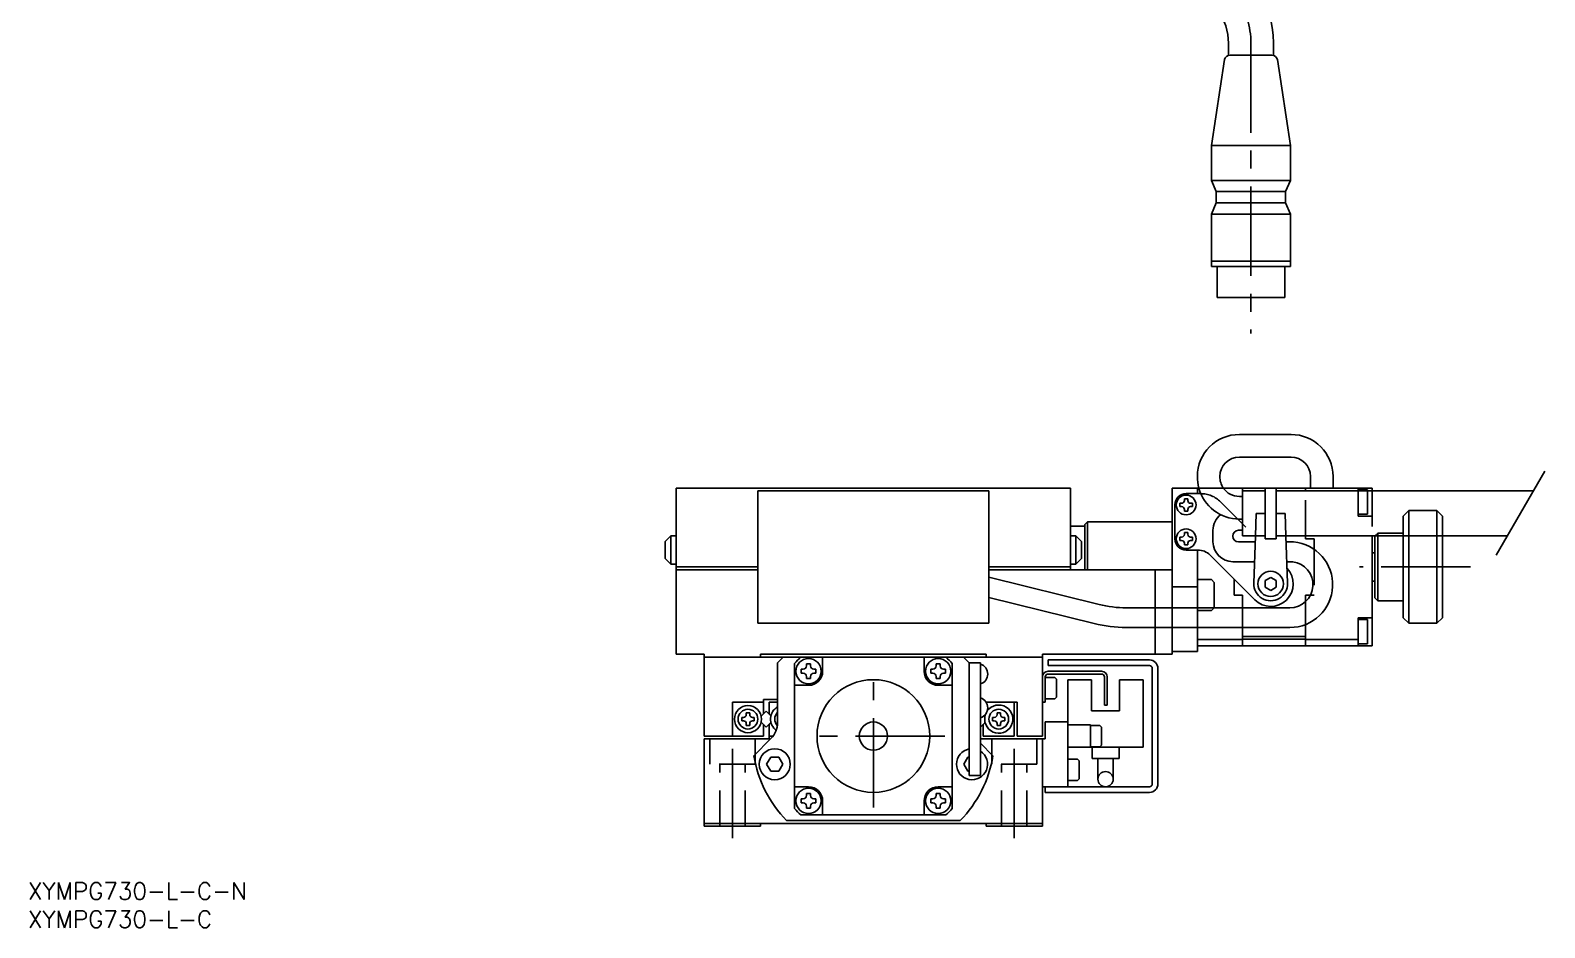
# Model space of a CAD drawing. Extents: x -2 to 404, y -8 to 435.
# Drawn here: x 0.4 to 269.1, y -8 to 151.2 of the extents above; entities that cross this region are included whole.
import ezdxf

# ---------------------------------------------------------------- set-up
doc = ezdxf.new("R2010")
doc.units = 0
doc.header["$LTSCALE"] = 0.5
doc.linetypes.add('CENTER', pattern=[50.8, 31.75, -6.35, 6.35, -6.35])
doc.linetypes.add('DASHED', pattern=[19.05, 12.7, -6.35])
for name, color, linetype in [('MSM_CENTER', 1, 'CENTER'), ('MSM_CONTINUOUS', 7, 'CONTINUOUS'), ('MSM_DASHED', 4, 'DASHED'), ('MSM_NARROW', 5, 'CONTINUOUS'), ('MSM_PART_NUMBER', 7, 'CONTINUOUS')]:
    doc.layers.add(name, color=color, linetype=linetype)
doc.styles.get("Standard").update_dxf_attribs({"font": 'txt.shx', "height": 3, "bigfont": 'bigfont.shx'})

# ---------------------------------------------------------------- blocks, each defined once
blk = doc.blocks.new('*U2')
at = {"layer": 'MSM_PART_NUMBER'}
blk.add_text('XYMPG730-L-C-N', height=3, dxfattribs=at).set_placement((0, -3))
blk = doc.blocks.new('*U3')
at = {"layer": 'MSM_PART_NUMBER'}
blk.add_text('XYMPG730-L-C', height=3, dxfattribs=at).set_placement((0, -8))

msp = doc.modelspace()

# ---------------------------------------------------------------- linework, layer by layer
at = {"layer": 'MSM_CENTER'}
for p, q in [((216.987254, 148.909009), (216.987254, 97.394674)), ((255.971793, 55.999998), (236.256, 55.999998)), ((149.989155, 13.30856), (149.989155, 38.691439)), ((124.989155, 7.855404), (124.989155, 27.425427)), ((174.989155, 7.855405), (174.989155, 27.97681)), ((162.680594, 25.999999), (137.297715, 25.999999))]:
    msp.add_line(p, q, dxfattribs=at)
msp.add_arc((202.987254, 148.909009), 14, 0, 70.412367, dxfattribs=at)
at = {"layer": 'MSM_CONTINUOUS'}
for p, q in [((212.987254, 148.909009), (212.987254, 146.729073)), ((220.987254, 148.909009), (220.987254, 146.729073)), ((212.302923, 146.005368), (209.987255, 130.771421)), ((220.699337, 146.771421), (213.275171, 146.771421)), ((223.987254, 130.771421), (221.671584, 146.005368)), ((223.987254, 130.771421), (209.987255, 130.771421)), ((209.987255, 124.578422), (209.987255, 130.771421)), ((223.987254, 124.578422), (223.987254, 130.771421)), ((210.837254, 122.578422), (209.987255, 124.578422)), ((209.987255, 124.578422), (223.987254, 124.578422)), ((223.137254, 122.578422), (223.987254, 124.578422)), ((210.837254, 120.578422), (210.837254, 122.578422)), ((223.137254, 122.578422), (210.837254, 122.578422)), ((223.137254, 122.578422), (223.137254, 120.578422)), ((209.987255, 118.578422), (210.837254, 120.578422)), ((209.987255, 118.578422), (223.987254, 118.578422)), ((209.987255, 109.27142), (209.987255, 118.578422)), ((223.137254, 120.578422), (210.837254, 120.578422)), ((223.987254, 118.578422), (223.137254, 120.578422)), ((223.987254, 118.578422), (223.987254, 109.27142)), ((209.987255, 110.271422), (223.987254, 110.271422)), ((223.987254, 109.27142), (209.987255, 109.27142)), ((210.987256, 109.27142), (210.987256, 103.771419)), ((222.987254, 103.771419), (222.987254, 109.27142)), ((210.987256, 103.771419), (222.987254, 103.771419)), ((214.928213, 79.5), (224.099973, 79.5)), ((214.928213, 75.5), (224.099973, 75.5)), ((114.989155, 69.999997), (184.989154, 69.999997)), ((114.989155, 69.999997), (114.989155, 40.499999)), ((184.989154, 69.999997), (184.989154, 55.499997)), ((202.989155, 69.999998), (207.737942, 69.999998)), ((202.989155, 69.999998), (202.989155, 48.75)), ((207.489155, 69.999998), (207.489155, 68.999998)), ((212.082162, 69.999998), (238.489155, 69.999998)), ((215.489155, 61.499997), (215.489155, 69.999998)), ((219.489155, 69.999997), (219.489155, 60.999997)), ((221.489155, 69.999997), (221.489155, 60.999997)), ((226.689155, 69.499997), (226.689155, 69.999998)), ((227.549973, 72.05), (227.549973, 69.999998)), ((231.549973, 69.999998), (231.549973, 72.05)), ((235.989155, 69.999998), (235.989155, 69.499997)), ((238.489155, 69.999998), (238.489155, 69.499997)), ((129.489154, 45.999999), (129.489154, 69.499997)), ((129.489154, 69.499997), (170.489154, 69.499997)), ((170.489154, 45.999999), (170.489154, 69.499997)), ((204.389155, 67.299999), (204.689154, 67.299999)), ((204.389155, 67.299999), (204.389155, 66.699998)), ((205.189154, 68.099998), (205.189154, 67.799999)), ((205.189154, 68.099998), (205.789155, 68.099998)), ((208.07494, 68.999998), (205.489155, 68.999998)), ((205.789155, 68.099998), (205.789155, 67.799999)), ((206.589154, 67.299999), (206.289155, 67.299999)), ((206.589154, 66.699998), (206.589154, 67.299999)), ((214.928213, 68.499997), (215.489155, 68.499997)), ((215.489155, 69.499997), (219.489155, 69.499997)), ((221.489155, 69.499997), (267.097167, 69.499997)), ((237.689155, 69.649998), (235.989155, 69.649998)), ((237.689155, 69.649998), (237.689155, 69.499997)), ((203.489155, 66.999998), (203.489155, 60.999998)), ((204.389155, 66.699998), (204.689154, 66.699998)), ((205.189154, 65.899999), (205.189154, 66.199998)), ((205.189154, 65.899999), (205.789155, 65.899999)), ((205.789155, 65.899999), (205.789155, 66.199998)), ((206.589154, 66.699998), (206.289155, 66.699998)), ((214.928213, 64.499997), (215.489155, 64.499997)), ((184.989154, 63.249997), (187.489153, 63.249997)), ((187.489153, 63.499996), (187.989153, 63.999996)), ((187.489153, 63.499996), (187.489153, 55.499997)), ((187.989153, 63.999996), (202.989155, 63.999996)), ((187.989153, 63.999996), (187.989153, 55.499997)), ((205.189154, 62.099998), (205.189154, 61.799999)), ((205.189154, 62.099998), (205.789155, 62.099998)), ((205.789155, 62.099998), (205.789155, 61.799999)), ((210.253236, 60.434999), (210.253236, 62.499997)), ((214.785735, 62.499997), (215.489155, 62.499997)), ((113.029154, 60.499997), (114.029154, 61.499997)), ((113.029154, 57.499997), (113.029154, 60.499997)), ((114.029154, 56.499997), (114.029154, 61.499997)), ((114.029154, 61.499997), (114.989155, 61.499997)), ((185.931418, 61.499997), (184.971417, 61.499997)), ((185.931418, 56.499997), (185.931418, 61.499997)), ((186.931418, 60.499997), (185.931418, 61.499997)), ((186.931418, 57.499997), (186.931418, 60.499997)), ((204.389155, 61.299999), (204.689154, 61.299999)), ((204.389155, 61.299999), (204.389155, 60.699998)), ((204.389155, 60.699998), (204.689154, 60.699998)), ((205.189154, 59.899999), (205.189154, 60.199998)), ((205.189154, 59.899999), (205.789155, 59.899999)), ((205.789155, 59.899999), (205.789155, 60.199998)), ((206.589154, 61.299999), (206.289155, 61.299999)), ((206.589154, 60.699998), (206.289155, 60.699998)), ((206.589154, 60.699998), (206.589154, 61.299999)), ((214.785735, 60.434999), (217.746962, 60.434999)), ((215.489155, 61.499997), (219.489155, 61.499997)), ((217.490982, 53.104695), (217.784153, 61.499997)), ((217.646009, 61.499997), (217.779491, 61.366515)), ((221.489155, 60.999997), (219.489155, 60.999997)), ((221.489155, 61.499997), (262.478365, 61.499997)), ((223.194157, 61.499997), (223.487327, 53.104695)), ((223.231347, 60.434999), (224.543333, 60.434999)), ((226.689155, 60.999998), (226.689155, 61.499997)), ((228.189155, 60.999998), (226.689155, 60.999998)), ((228.189155, 60.999998), (228.189155, 59.127093)), ((238.489155, 61.499997), (238.489155, 41.999998)), ((238.989148, 50.499999), (238.989148, 61.499998)), ((239.489148, 61.499997), (239.489148, 49.999997)), ((243.989148, 61.499997), (243.989148, 46.999988)), ((244.989148, 45.999986), (244.989148, 61.499997)), ((249.989148, 61.499997), (249.989148, 45.999975)), ((250.989148, 46.999974), (250.989148, 61.499997)), ((113.029154, 57.499997), (114.029154, 56.499997)), ((114.029154, 56.499997), (114.989155, 56.499997)), ((185.931418, 56.499997), (184.971417, 56.499997)), ((186.931418, 57.499997), (185.931418, 56.499997)), ((207.589659, 58.999998), (205.489155, 58.999998)), ((207.489155, 58.999998), (207.489155, 48.75)), ((209.710979, 58.121318), (217.660727, 50.17157)), ((213.753236, 56.934999), (217.624739, 56.934999)), ((223.35357, 56.934999), (224.405915, 56.934999)), ((238.489155, 58.499998), (238.989148, 58.499998)), ((114.989155, 55.999997), (129.489154, 55.999997)), ((114.989155, 55.499997), (129.489154, 55.499997)), ((170.489154, 55.999997), (184.989154, 55.999997)), ((170.489154, 55.499997), (202.989155, 55.499997)), ((190.037856, 49.342986), (170.489154, 54.212303)), ((199.989155, 55.499997), (199.989155, 48.75)), ((209.989155, 53.75), (207.489155, 53.75)), ((210.489155, 53.25), (209.989155, 53.75)), ((213.989155, 53.843143), (213.989155, 50.999998)), ((220.489154, 54.154697), (219.489154, 53.577347)), ((221.489154, 53.577347), (220.489154, 54.154697)), ((202.989155, 52.499999), (207.489155, 52.499999)), ((210.489155, 48.75), (210.489155, 53.25)), ((219.489154, 53.577347), (219.489154, 52.422646)), ((219.489154, 52.422646), (220.489154, 51.845296)), ((220.489154, 51.845296), (221.489154, 52.422646)), ((221.489154, 52.422646), (221.489154, 53.577347)), ((238.489155, 53.499998), (238.989148, 53.499998)), ((189.191902, 45.946758), (170.489154, 50.605359)), ((194.87188, 48.75), (223.879742, 48.75)), ((215.489155, 50.999998), (213.989155, 50.999998)), ((215.489155, 50.999998), (215.489155, 48.75)), ((226.689155, 49.860335), (226.689155, 50.999998)), ((227.544418, 50.999998), (226.689155, 50.999998)), ((238.989148, 50.499999), (239.489148, 49.999997)), ((243.989148, 49.999988), (239.489148, 49.999997)), ((129.489154, 45.999999), (170.489154, 45.999999)), ((226.689155, 41.999998), (226.689155, 45.786802)), ((235.989155, 41.999998), (235.989155, 46.999998)), ((235.989155, 46.999998), (238.489155, 46.999998)), ((237.689155, 46.649998), (235.989155, 46.649998)), ((237.689155, 42.349998), (237.689155, 46.649998)), ((243.989148, 46.999988), (244.989148, 45.999986)), ((249.989148, 45.999975), (244.989148, 45.999986)), ((249.989148, 45.999975), (250.989148, 46.999974)), ((194.87188, 45.25), (223.882265, 45.25)), ((199.989155, 45.25), (199.989155, 40.499999)), ((202.989155, 45.25), (202.989155, 40.499999)), ((207.489155, 45.25), (207.489155, 40.999998)), ((215.489155, 43.154765), (207.489155, 43.154765)), ((215.489155, 45.25), (215.489155, 41.999998)), ((226.689155, 43.649998), (215.489155, 43.649998)), ((226.689155, 43.199998), (215.489155, 43.199998)), ((235.989155, 43.154765), (226.689155, 43.154765)), ((114.989155, 40.499999), (119.989155, 40.499999)), ((119.989155, 40.499999), (119.989155, 25.999997)), ((129.989155, 40.499999), (129.989155, 39.999999)), ((129.989155, 40.499999), (169.989155, 40.499999)), ((169.989155, 40.499999), (169.989155, 39.999999)), ((179.989155, 40.499999), (202.989155, 40.499999)), ((179.989155, 40.499999), (179.989155, 25.999997)), ((202.989155, 40.999998), (207.489155, 40.999998)), ((207.489155, 41.999998), (238.489155, 41.999998)), ((237.689155, 42.349998), (235.989155, 42.349998)), ((119.989155, 39.999999), (179.989155, 39.999999)), ((132.989155, 38.999999), (133.989155, 39.999999)), ((132.989155, 28.370057), (132.989155, 38.999999)), ((135.989155, 38.845232), (135.989155, 13.154767)), ((137.191156, 37.854), (137.545155, 37.854)), ((137.191156, 37.854), (137.191156, 37.145999)), ((138.135155, 38.797999), (138.135155, 38.444)), ((138.135155, 38.797999), (138.843156, 38.797999)), ((138.843156, 38.797999), (138.843156, 38.444)), ((139.787155, 37.854), (139.433156, 37.854)), ((139.787155, 37.145999), (139.787155, 37.854)), ((140.989155, 39.999999), (140.989155, 37.499999)), ((158.989155, 39.999999), (158.989155, 37.499999)), ((160.191156, 37.854), (160.545155, 37.854)), ((160.191156, 37.854), (160.191156, 37.145999)), ((161.135155, 38.797999), (161.135155, 38.444)), ((161.135155, 38.797999), (161.843156, 38.797999)), ((161.843156, 38.797999), (161.843156, 38.444)), ((162.787155, 37.854), (162.433156, 37.854)), ((162.787155, 37.145999), (162.787155, 37.854)), ((163.989155, 13.154767), (163.989155, 38.845232)), ((166.989155, 38.999999), (165.989155, 39.999999)), ((166.989155, 38.999999), (168.989156, 38.999999)), ((166.989155, 18.999999), (166.989155, 38.999999)), ((168.989156, 38.999999), (168.989156, 18.999999)), ((180.989155, 39.499998), (198.989155, 39.499998)), ((180.989155, 39.499998), (180.989155, 38.499998)), ((180.989155, 38.499998), (198.989155, 38.499998)), ((199.489155, 17.5), (199.489155, 37.999998)), ((200.489155, 17.5), (200.489155, 37.999998)), ((138.489155, 34.999999), (135.989155, 34.999999)), ((137.191156, 37.145999), (137.545155, 37.145999)), ((138.135155, 36.202), (138.135155, 36.555999)), ((138.135155, 36.202), (138.843156, 36.202)), ((138.843156, 36.202), (138.843156, 36.555999)), ((139.787155, 37.145999), (139.433156, 37.145999)), ((160.191156, 37.145999), (160.545155, 37.145999)), ((161.135155, 36.202), (161.135155, 36.555999)), ((161.135155, 36.202), (161.843156, 36.202)), ((161.489155, 34.999999), (163.989155, 34.999999)), ((161.843156, 36.202), (161.843156, 36.555999)), ((162.787155, 37.145999), (162.433156, 37.145999)), ((180.489155, 36.499999), (180.489155, 31.999997)), ((180.489155, 36.399997), (182.189155, 36.399997)), ((180.989155, 37.499999), (190.489155, 37.499999)), ((180.989155, 36.999999), (190.489155, 36.999999)), ((182.489155, 36.099997), (182.189155, 36.399997)), ((182.489155, 32.899997), (182.489155, 36.099997)), ((188.689155, 35.999998), (184.489155, 35.999998)), ((184.489155, 35.999998), (184.489155, 17)), ((188.689155, 35.999998), (188.689155, 30.499998)), ((190.989155, 36.499999), (190.989155, 31.499999)), ((191.489155, 36.499999), (191.489155, 31.499999)), ((193.689155, 35.999998), (193.689155, 30.499998)), ((197.889155, 35.999998), (193.689155, 35.999998)), ((197.889155, 35.999998), (197.889155, 23.999998)), ((132.989155, 32.5), (130.489154, 32.5)), ((130.489154, 29.914213), (130.489154, 32.5)), ((180.489155, 32.599997), (182.189155, 32.599997)), ((182.489155, 32.899997), (182.189155, 32.599997)), ((124.989155, 32), (124.989155, 25.999997)), ((124.989155, 32), (130.489154, 32)), ((127.439151, 30.1), (127.439151, 29.800001)), ((128.039152, 30.1), (127.439151, 30.1)), ((128.039152, 30.1), (128.039152, 29.800001)), ((130.989158, 30.414216), (130.087199, 29.512259)), ((130.989152, 30.414216), (131.810475, 29.592895)), ((131.489154, 32), (131.489154, 29.914215)), ((131.489154, 32), (132.989155, 32)), ((175.489156, 32), (169.991357, 32)), ((171.939157, 30.1), (171.939157, 29.800001)), ((171.939157, 30.1), (172.539158, 30.1)), ((172.539158, 30.1), (172.539158, 29.800001)), ((174.989155, 32), (174.989155, 25.999997)), ((175.489156, 32), (175.489156, 25.999997)), ((179.989155, 31.999997), (180.489155, 31.999997)), ((193.689155, 30.499998), (188.689155, 30.499998)), ((190.989155, 31.499999), (191.489155, 31.499999)), ((126.639152, 29.300001), (126.939151, 29.300001)), ((126.639152, 29.300001), (126.639152, 28.7)), ((126.639152, 28.7), (126.939151, 28.7)), ((127.439151, 27.900001), (127.439151, 28.2)), ((127.439151, 27.900001), (128.039152, 27.900001)), ((128.039152, 27.900001), (128.039152, 28.2)), ((128.839151, 29.300001), (128.539152, 29.300001)), ((128.839151, 28.7), (128.539152, 28.7)), ((128.839151, 29.300001), (128.839151, 28.7)), ((130.989155, 27.585789), (130.0872, 28.487745)), ((130.489154, 25.999997), (130.489154, 28.085791)), ((130.989155, 27.585789), (131.810474, 28.407109)), ((131.489154, 28.085788), (131.489154, 25.499999)), ((169.810479, 28.407111), (168.989154, 27.585789)), ((169.489156, 25.999997), (169.489156, 28.085789)), ((171.139158, 29.300001), (171.439157, 29.300001)), ((171.139158, 29.300001), (171.139158, 28.7)), ((171.139158, 28.7), (171.439157, 28.7)), ((171.939157, 27.900001), (171.939157, 28.2)), ((172.539158, 27.900001), (171.939157, 27.900001)), ((172.539158, 27.900001), (172.539158, 28.2)), ((173.339157, 29.300001), (173.039158, 29.300001)), ((173.339157, 28.7), (173.039158, 28.7)), ((173.339157, 29.300001), (173.339157, 28.7)), ((180.489155, 28.499999), (184.489155, 28.499999)), ((180.489155, 25.499999), (180.489155, 28.499999)), ((188.489155, 27.999998), (184.489155, 27.999998)), ((188.489155, 23.999998), (188.489155, 27.999998)), ((190.189155, 27.899998), (188.489155, 27.899998)), ((190.489155, 27.599998), (190.189155, 27.899998)), ((190.489155, 27.599998), (190.489155, 24.399998)), ((119.989155, 25.999997), (130.489154, 25.999997)), ((119.989155, 25.499999), (119.989155, 10)), ((131.489154, 25.499999), (119.989155, 25.499999)), ((131.817582, 25.54163), (128.775951, 22.499999)), ((131.489154, 25.999997), (132.211392, 25.999997)), ((180.489155, 25.499999), (168.989156, 25.499999)), ((168.989156, 24.713202), (171.202358, 22.499999)), ((169.489156, 25.999997), (174.989155, 25.999997)), ((175.489156, 25.999997), (179.989155, 25.999997)), ((179.989155, 10), (179.989155, 25.499999)), ((190.489155, 24.399998), (190.189155, 24.099998)), ((131.767467, 22.249999), (131.045778, 20.999999)), ((133.210843, 22.249999), (131.767467, 22.249999)), ((133.932531, 20.999999), (133.210843, 22.249999)), ((166.045779, 20.999999), (166.767467, 22.249999)), ((166.767467, 22.249999), (166.989155, 22.249999)), ((197.889155, 23.999998), (184.489155, 23.999998)), ((186.189155, 21.9), (184.489155, 21.9)), ((186.489155, 21.6), (186.189155, 21.9)), ((186.489155, 21.6), (186.489155, 18.4)), ((190.189155, 24.099998), (188.489155, 24.099998)), ((188.789155, 23.999998), (188.789155, 21.999998)), ((193.589155, 21.999998), (188.789155, 21.999998)), ((189.839155, 21.999998), (189.839155, 18.349998)), ((192.539155, 21.999998), (192.539155, 18.349998)), ((193.589155, 23.999998), (193.589155, 21.999998)), ((131.045778, 20.999999), (131.767467, 19.749999)), ((131.767467, 19.749999), (133.210843, 19.749999)), ((133.210843, 19.749999), (133.932531, 20.999999)), ((166.045779, 20.999999), (166.767467, 19.749999)), ((166.767467, 19.749999), (166.989155, 19.749999)), ((166.989155, 18.999999), (168.989156, 18.999999)), ((138.489155, 16.999999), (135.989155, 16.999999)), ((161.489155, 16.999999), (163.989155, 16.999999)), ((198.989155, 17), (179.989155, 17)), ((180.489155, 16), (180.489155, 17)), ((186.189155, 18.1), (184.489155, 18.1)), ((186.489155, 18.4), (186.189155, 18.1)), ((137.191156, 14.854), (137.545155, 14.854)), ((137.191156, 14.854), (137.191156, 14.145999)), ((137.191156, 14.145999), (137.545155, 14.145999)), ((138.135155, 15.797999), (138.135155, 15.444)), ((138.135155, 15.797999), (138.843156, 15.797999)), ((138.135155, 13.202), (138.135155, 13.555999)), ((138.843156, 15.797999), (138.843156, 15.444)), ((138.843156, 13.202), (138.843156, 13.555999)), ((139.787155, 14.854), (139.433156, 14.854)), ((139.787155, 14.145999), (139.433156, 14.145999)), ((139.787155, 14.145999), (139.787155, 14.854)), ((140.989155, 11.999999), (140.989155, 14.499999)), ((158.989155, 14.499999), (158.989155, 11.999999)), ((160.191156, 14.854), (160.545155, 14.854)), ((160.191156, 14.854), (160.191156, 14.145999)), ((160.191156, 14.145999), (160.545155, 14.145999)), ((161.135155, 15.797999), (161.135155, 15.444)), ((161.135155, 15.797999), (161.843156, 15.797999)), ((161.135155, 13.202), (161.135155, 13.555999)), ((161.843156, 15.797999), (161.843156, 15.444)), ((161.843156, 13.202), (161.843156, 13.555999)), ((162.787155, 14.854), (162.433156, 14.854)), ((162.787155, 14.145999), (162.433156, 14.145999)), ((162.787155, 14.145999), (162.787155, 14.854)), ((198.989155, 16), (180.489155, 16)), ((165.392076, 10.999999), (134.586233, 10.999999)), ((162.834387, 11.999999), (137.143922, 11.999999)), ((138.135155, 13.202), (138.843156, 13.202)), ((161.135155, 13.202), (161.843156, 13.202)), ((119.989155, 10.5), (179.989155, 10.5)), ((129.989153, 10), (119.989155, 10)), ((129.989153, 10), (129.989153, 10.5)), ((169.989156, 10.5), (169.989156, 10)), ((179.989155, 10), (169.989156, 10))]:
    msp.add_line(p, q, dxfattribs=at)
for centre, radius in [((205.489155, 66.999998), 1.75), ((205.489155, 60.999998), 1.75), ((220.489154, 52.999997), 2.25), ((138.489155, 37.499999), 2.25), ((161.489155, 37.499999), 2.25), ((149.989155, 25.999999), 10.000026), ((127.739151, 29), 2.403277), ((127.739151, 29), 1.75), ((172.239158, 29), 1.75), ((149.989155, 25.999999), 2.5), ((132.489155, 20.999999), 2.75), ((191.189155, 18.349998), 1.35), ((138.489155, 14.499999), 2.25), ((161.489155, 14.499999), 2.25)]:
    msp.add_circle(centre, radius, dxfattribs=at)
for centre, radius, start, end in [((202.987254, 148.909009), 18, 0, 70.412367), ((202.987254, 148.909009), 10, 0, 70.412367), ((213.275171, 145.77142), 1.000002, 90, 166.470412), ((220.699337, 145.77142), 1.000002, 13.529588, 90), ((214.928213, 72.05), 7.45, 90, 180), ((224.099973, 72.05), 7.45, 0, 90), ((214.928213, 72.05), 3.45, 90, 180), ((224.099973, 72.05), 3.45, 0, 90), ((214.960919, 71.95658), 7.483289, 179.28471048, 195.15672033), ((214.928213, 71.949997), 7.45, 195.17361954, 270), ((214.941112, 71.956236), 3.464169, 178.44900443, 214.38191099), ((214.928213, 71.949997), 3.45, 214.41736858, 270), ((205.489155, 66.999998), 2, 90, 180), ((204.689154, 67.799999), 0.5, 270, 0), ((206.289155, 67.799999), 0.5, 180, 270), ((208.07494, 63.999998), 5, 89.8598949, 90), ((204.689154, 66.199998), 0.5, 0, 90), ((206.289155, 66.199998), 0.5, 90, 180), ((213.753236, 62.499997), 3.5, 127.552368, 180), ((214.785735, 61.467498), 1.032499, 90, 270), ((205.489155, 60.999998), 2, 180, 270), ((204.689154, 61.799999), 0.5, 270, 0), ((204.689154, 60.199998), 0.5, 0, 90), ((206.289155, 61.799999), 0.5, 180, 270), ((206.289155, 60.199998), 0.5, 90, 180), ((213.753236, 60.434999), 3.5, 180, 270), ((223.882265, 52.856889), 7.606889, 270, 85.014487), ((207.589659, 55.999998), 3, 45, 90), ((223.879742, 52.859412), 4.109412, 270, 82.643607), ((220.489155, 52.999997), 4, 225, 43.409622), ((220.489155, 52.999997), 3, 178, 2), ((194.87188, 68.75), 20, 256.013032, 270), ((194.87188, 68.75), 23.5, 256.013032, 270), ((149.989155, 25.999999), 19, 132.536898, 137.463102), ((137.545155, 38.444), 0.59, 270, 0), ((139.433156, 38.444), 0.59, 180, 270), ((160.545155, 38.444), 0.59, 270, 0), ((162.433156, 38.444), 0.59, 180, 270), ((149.989155, 25.999999), 19, 42.536898, 47.463102), ((168.461273, 36.999999), 1.827884, 286.785824, 73.214176), ((198.989155, 37.999998), 1.5, 0, 90), ((198.989155, 37.999998), 0.5, 0, 90), ((137.545155, 36.555999), 0.59, 0, 90), ((138.489155, 37.499999), 2.5, 270, 0), ((139.433156, 36.555999), 0.59, 90, 180), ((161.489155, 37.499999), 2.5, 180, 270), ((160.545155, 36.555999), 0.59, 0, 90), ((162.433156, 36.555999), 0.59, 90, 180), ((180.989155, 36.499999), 1, 90, 180), ((180.989155, 36.499999), 0.5, 90, 180), ((190.489155, 36.499999), 1, 0, 90), ((190.489155, 36.499999), 0.5, 0, 90), ((168.461273, 30.999999), 1.827884, 286.785824, 73.214176), ((126.939151, 29.800001), 0.5, 270, 0), ((128.539152, 29.800001), 0.5, 180, 270), ((134.239156, 29), 2.5, 120.00004, 233.311016), ((134.239156, 29), 1.75, 135.584762, 222.5805), ((172.239158, 29), 2.5, 159.78643048, 144.42039602), ((171.439157, 29.800001), 0.5, 270, 0), ((173.039158, 29.800001), 0.5, 180, 270), ((126.939151, 28.2), 0.5, 0, 90), ((128.539152, 28.2), 0.5, 90, 180), ((128.989155, 28.370057), 4, 315, 0), ((171.439157, 28.2), 0.5, 0, 90), ((173.039158, 28.2), 0.5, 90, 180), ((149.989155, 25.999999), 21.5, 189.368916, 224.240719), ((167.489155, 20.999999), 2.75, 100.475682, 56.944244), ((149.989155, 25.999999), 21.5, 315.759281, 350.631084), ((138.489155, 14.499999), 2.5, 0, 90), ((161.489155, 14.499999), 2.5, 90, 180), ((198.989155, 17.5), 0.5, 270, 0), ((198.989155, 17.5), 1.5, 270, 0), ((137.545155, 15.444), 0.59, 270, 0), ((137.545155, 13.555999), 0.59, 0, 90), ((139.433156, 15.444), 0.59, 180, 270), ((139.433156, 13.555999), 0.59, 90, 180), ((160.545155, 15.444), 0.59, 270, 0), ((160.545155, 13.555999), 0.59, 0, 90), ((162.433156, 15.444), 0.59, 180, 270), ((162.433156, 13.555999), 0.59, 90, 180), ((149.989155, 25.999999), 19, 222.536898, 227.463102), ((149.989155, 25.999999), 19, 312.536898, 317.463102)]:
    msp.add_arc(centre, radius, start, end, dxfattribs=at)
at = {"layer": 'MSM_DASHED'}
for p, q in [((207.737942, 69.999998), (212.082162, 69.999998)), ((211.610474, 67.535532), (217.646009, 61.499997)), ((226.689155, 61.499997), (226.689155, 69.499997)), ((235.989155, 69.499997), (235.989155, 64.999998)), ((237.689155, 69.499997), (237.689155, 65.349998)), ((238.489155, 69.499997), (238.489155, 61.499997)), ((217.784153, 61.499997), (217.923836, 65.499997)), ((217.923836, 65.499997), (219.489155, 65.499997)), ((221.489155, 65.499997), (223.054474, 65.499997)), ((223.054474, 65.499997), (223.194157, 61.499997)), ((237.689155, 65.349998), (235.989155, 65.349998)), ((235.989155, 64.999998), (238.489155, 64.999998)), ((243.989148, 65.000009), (244.989148, 66.00001)), ((243.989148, 65.000009), (243.989148, 61.499997)), ((249.989148, 66.000021), (244.989148, 66.00001)), ((244.989148, 61.499997), (244.989148, 66.00001)), ((249.989148, 66.000021), (250.989148, 65.000023)), ((249.989148, 66.000021), (249.989148, 61.499997)), ((250.989148, 61.499997), (250.989148, 64.999974)), ((238.989148, 61.499998), (239.489148, 62)), ((243.989148, 62.000009), (239.489148, 62)), ((239.489148, 62), (239.489148, 61.499997)), ((228.189155, 59.127093), (228.189155, 50.999998)), ((199.989155, 48.75), (199.989155, 45.25)), ((202.989155, 48.75), (202.989155, 45.25)), ((207.489155, 48.75), (207.489155, 45.25)), ((210.489155, 48.75), (209.989155, 48.25)), ((215.489155, 48.75), (215.489155, 45.25)), ((226.689155, 45.786802), (226.689155, 49.860335)), ((228.189155, 50.999998), (227.544418, 50.999998)), ((209.989155, 48.25), (207.489155, 48.25)), ((120.989155, 21), (120.989155, 25.5)), ((128.989155, 21), (128.989155, 25.5)), ((170.989155, 21.000001), (170.989155, 25.500001)), ((178.989155, 21.000001), (178.989155, 25.500001)), ((128.989155, 21), (120.989155, 21)), ((122.739155, 10.000001), (122.739155, 21)), ((127.239155, 10.000001), (127.239155, 21)), ((178.989155, 21.000001), (170.989155, 21.000001)), ((172.739155, 10.000002), (172.739155, 21.000001)), ((177.239155, 10.000002), (177.239155, 21.000001))]:
    msp.add_line(p, q, dxfattribs=at)
msp.add_arc((208.07494, 63.999998), 5, 45, 89.8598949, dxfattribs=at)
at = {"layer": 'MSM_NARROW'}
msp.add_line((260.516251, 58.101517), (269.115753, 72.996291), dxfattribs=at)

# ---------------------------------------------------------------- block references
at = {"layer": 'MSM_CONTINUOUS'}
for name in ['*U2', '*U3']:
    msp.add_blockref(name, (0, 0), dxfattribs=at)

doc.saveas('drawing.dxf')
